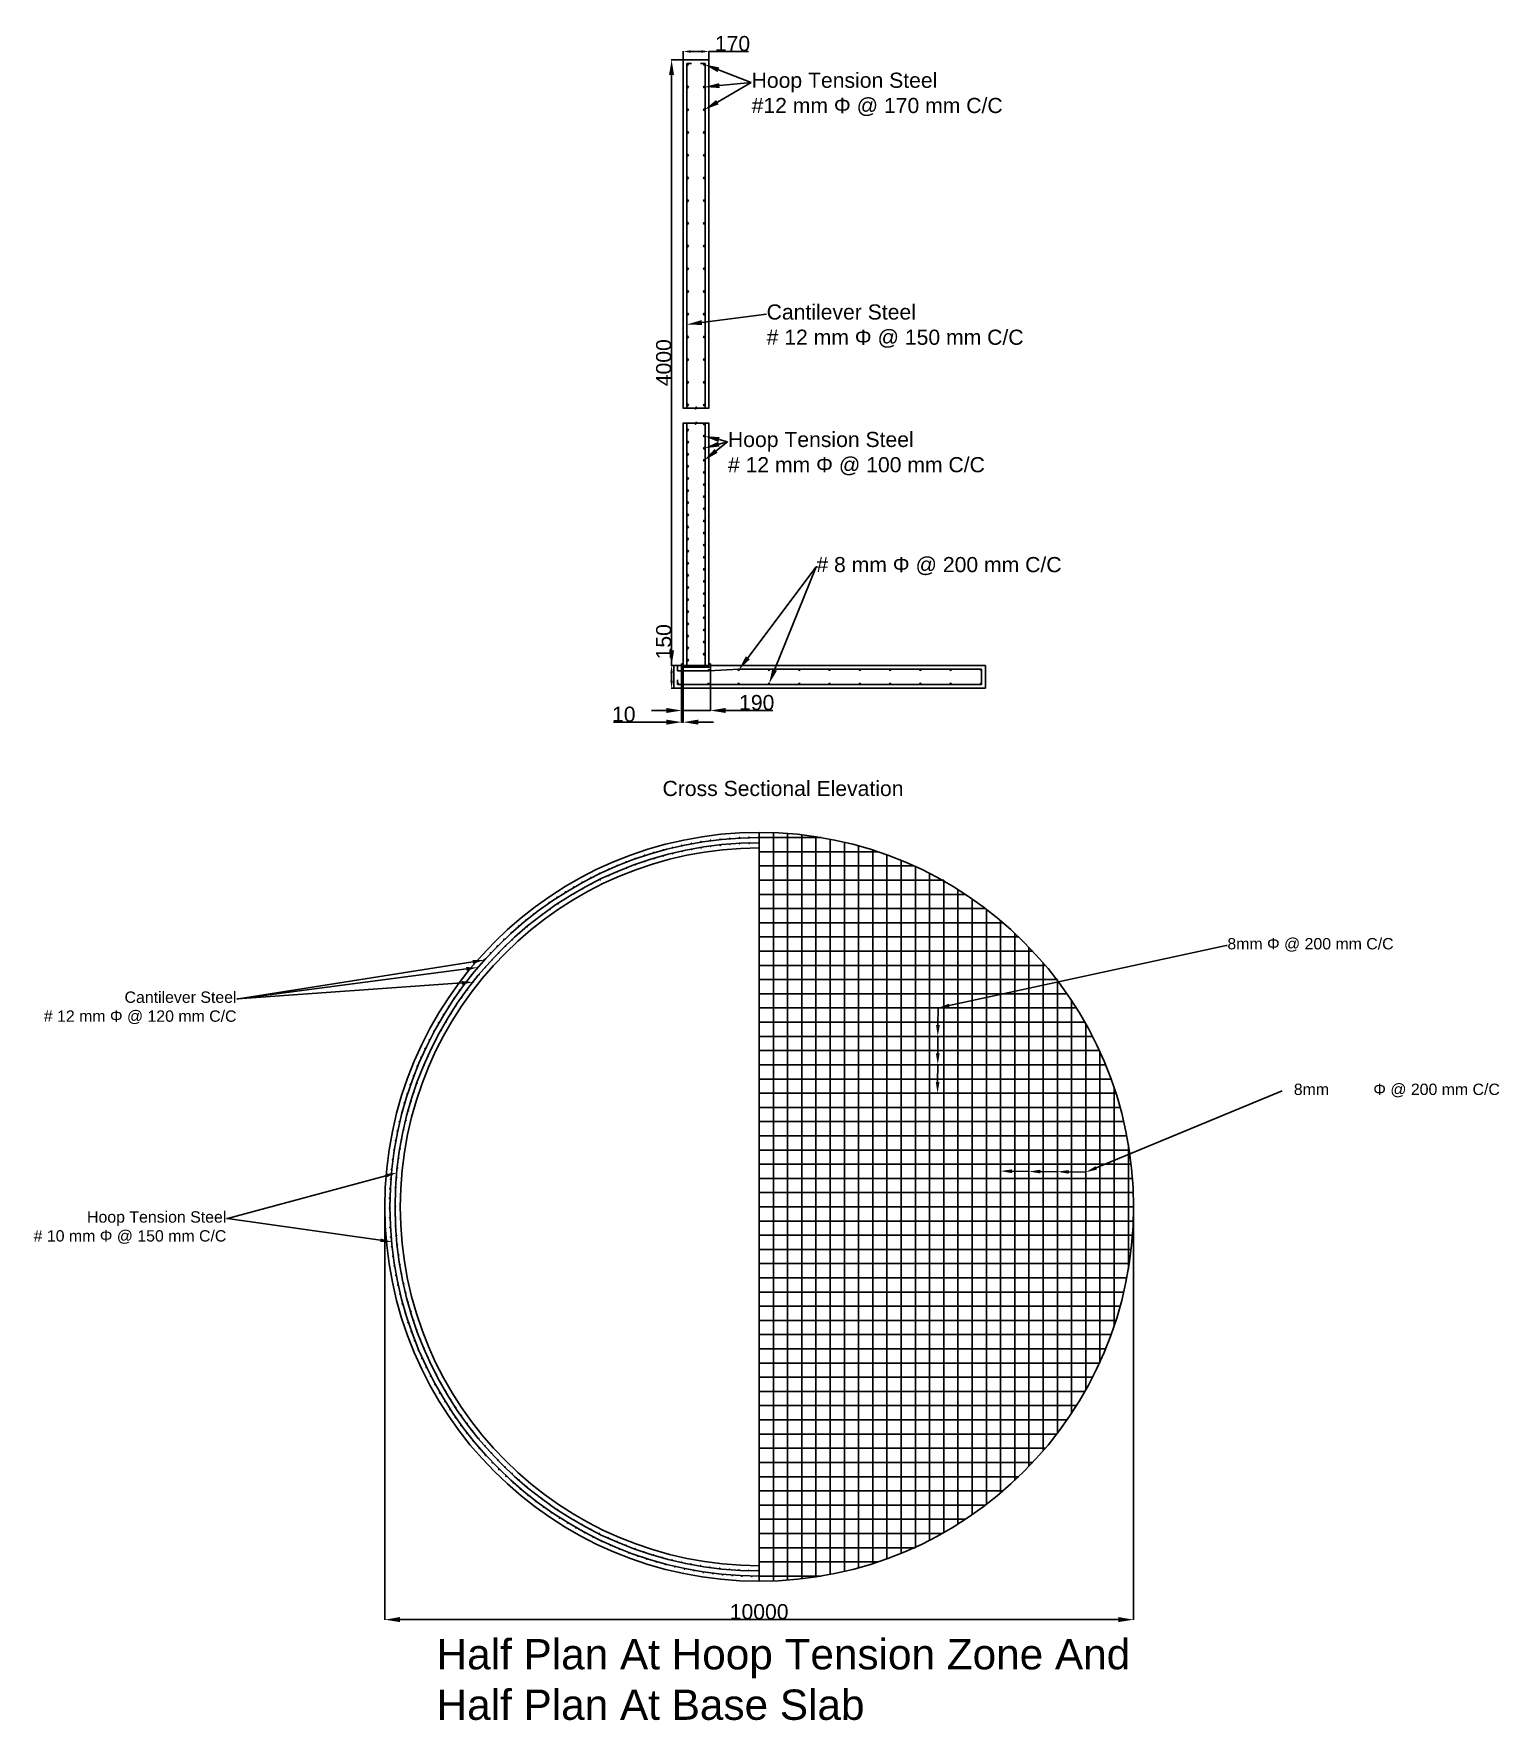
# Model space of a CAD drawing. Header units: millimetres. Extents: x 12722 to 22401, y 8925 to 20063.
import ezdxf
from ezdxf import colors
from ezdxf.entities.mleader import LeaderData, LeaderLine
from ezdxf.math import Vec2, Vec3

# ---------------------------------------------------------------- set-up
doc = ezdxf.new("R2010")
doc.units = ezdxf.units.MM
doc.styles.get("Standard").update_dxf_attribs({"font": 'arial.ttf'})
doc.dimstyles.new('ISO-25', dxfattribs={"dimtxt": 2.5, "dimasz": 2.5, "dimexe": 1.25, "dimexo": 0.625, "dimtad": 1, "dimtxsty": 'Standard', "dimcen": 2.5, "dimadec": 0, "dimazin": 0, "dimtfac": 1, "dimtmove": 0, "dimatfit": 3, "dimfxl": 1, "dimarcsym": 0})

# ---------------------------------------------------------------- blocks, each defined once
blk = doc.blocks.new('*D6')
at = {"color": 0, "lineweight": -2, "transparency": 16777216}
for p, q in [((17010, 19890), (16933, 19890)), ((16935, 15990), (16935, 19790)), ((16949, 15890), (16933, 15890))]:
    blk.add_line(p, q, dxfattribs=at)
at = {"color": 0, "transparency": 16777216}
for points in [[(16918, 19790), (16951, 19790), (16935, 19890)], [(16918, 15990), (16951, 15990), (16935, 15890)]]:
    blk.add_solid(points, dxfattribs=at)
at = {"layer": 'DEFPOINTS', "color": 0, "transparency": 16777216}
for p in [(16935, 19890), (17011, 19890), (16949, 15890)]:
    blk.add_point(p, dxfattribs=at)
at = {"color": 0, "transparency": 16777216, "insert": (16883, 17890), "char_height": 100, "attachment_point": 5, "rotation": 90}
blk.add_mtext('4000', dxfattribs=at)
blk = doc.blocks.new('*D4')
at = {"color": 0, "lineweight": -2, "transparency": 16777216}
for p, q in [((17011, 19891), (17011, 19947)), ((17061, 19945), (17131, 19945)), ((17181, 19891), (17181, 19947)), ((17181, 19945), (17443, 19945))]:
    blk.add_line(p, q, dxfattribs=at)
at = {"color": 0, "transparency": 16777216}
for points in [[(17061, 19954), (17061, 19937), (17011, 19945)], [(17131, 19954), (17131, 19937), (17181, 19945)]]:
    blk.add_solid(points, dxfattribs=at)
at = {"layer": 'DEFPOINTS', "color": 0, "transparency": 16777216}
for p in [(17181, 19945), (17011, 19890), (17181, 19890)]:
    blk.add_point(p, dxfattribs=at)
at = {"color": 0, "transparency": 16777216, "insert": (17337, 19997), "char_height": 100, "attachment_point": 5}
blk.add_mtext('170', dxfattribs=at)
blk = doc.blocks.new('*D5')
at = {"color": 0, "lineweight": -2, "transparency": 16777216}
for p, q in [((16935, 15890), (16935, 16153)), ((16949, 15890), (16933, 15890)), ((16935, 15790), (16935, 15840)), ((16949, 15740), (16933, 15740))]:
    blk.add_line(p, q, dxfattribs=at)
at = {"color": 0, "transparency": 16777216}
for points in [[(16926, 15840), (16943, 15840), (16935, 15890)], [(16926, 15790), (16943, 15790), (16935, 15740)]]:
    blk.add_solid(points, dxfattribs=at)
at = {"layer": 'DEFPOINTS', "color": 0, "transparency": 16777216}
for p in [(16935, 15890), (16949, 15890), (16949, 15740)]:
    blk.add_point(p, dxfattribs=at)
at = {"color": 0, "transparency": 16777216, "insert": (16883, 16047), "char_height": 100, "attachment_point": 5, "rotation": 90}
blk.add_mtext('150', dxfattribs=at)
blk = doc.blocks.new('*D7')
at = {"color": 0, "lineweight": -2, "transparency": 16777216}
for p, q in [((17001, 15890), (17001, 15592)), ((17191, 15890), (17191, 15592)), ((16901, 15593), (16801, 15593)), ((17001, 15593), (17191, 15593)), ((17291, 15593), (17603, 15593))]:
    blk.add_line(p, q, dxfattribs=at)
at = {"color": 0, "transparency": 16777216}
for points in [[(16901, 15610), (16901, 15577), (17001, 15593)], [(17291, 15610), (17291, 15577), (17191, 15593)]]:
    blk.add_solid(points, dxfattribs=at)
at = {"layer": 'DEFPOINTS', "color": 0, "transparency": 16777216}
for p in [(17001, 15890), (17191, 15890), (17191, 15593)]:
    blk.add_point(p, dxfattribs=at)
at = {"color": 0, "transparency": 16777216, "insert": (17497, 15645), "char_height": 100, "attachment_point": 5}
blk.add_mtext('190', dxfattribs=at)
blk = doc.blocks.new('*D8')
at = {"color": 0, "lineweight": -2, "transparency": 16777216}
for p, q in [((17001, 15890), (17001, 15515)), ((17011, 15890), (17011, 15515)), ((16901, 15516), (16552, 15516)), ((17011, 15516), (17001, 15516)), ((17111, 15516), (17211, 15516))]:
    blk.add_line(p, q, dxfattribs=at)
at = {"color": 0, "transparency": 16777216}
for points in [[(16901, 15533), (16901, 15500), (17001, 15516)], [(17111, 15533), (17111, 15500), (17011, 15516)]]:
    blk.add_solid(points, dxfattribs=at)
at = {"layer": 'DEFPOINTS', "color": 0, "transparency": 16777216}
for p in [(17001, 15890), (17011, 15890), (17011, 15516)]:
    blk.add_point(p, dxfattribs=at)
at = {"color": 0, "transparency": 16777216, "insert": (16619, 15568), "char_height": 100, "attachment_point": 5}
blk.add_mtext('10', dxfattribs=at)
blk = doc.blocks.new('*U14')
blk.add_circle((2, -2), 2.13)
blk = doc.blocks.new('*U15')
at = {"color": 0, "linetype": 'ByBlock', "lineweight": -2, "transparency": 16777216}
for p, rotation in [((16472, 5455), 183.0050234010351), ((16536, 5458), 181.5025117005178), ((16600, 5459), 180), ((15906, 5358), 196.5276287056948), ((15968, 5375), 195.0251170051773), ((16030, 5391), 193.5226053046597), ((16092, 5405), 192.0200936041417), ((16155, 5418), 190.5175819036236), ((16218, 5429), 189.0150702031061), ((16281, 5438), 187.5125585025886), ((16345, 5445), 186.0100468020708), ((16408, 5451), 184.5075351015527), ((15607, 5247), 204.0401872082827), ((15665, 5272), 202.5376755077646), ((15725, 5296), 201.0351638072469), ((15785, 5318), 199.5326521067296), ((15845, 5339), 198.0301404062123), ((15379, 5131), 210.0502340103528), ((15435, 5162), 208.5477223098353), ((15491, 5192), 207.0452106093177), ((15549, 5220), 205.5426989088002), ((15217, 5028), 214.5577691119063), ((15270, 5064), 213.0552574113883), ((15324, 5098), 211.5527457108703), ((15063, 4913), 219.0653042134589), ((15113, 4953), 217.5627925129411), ((15165, 4991), 216.0602808124239), ((14919, 4787), 223.572839315013), ((14966, 4830), 222.070327614495), ((15014, 4873), 220.567815913977), ((14829, 4696), 226.5778627160488), ((14873, 4742), 225.075351015531), ((14743, 4601), 229.5828861170846), ((14785, 4649), 228.0803744165668), ((14663, 4502), 232.5879095181199), ((14703, 4552), 231.0853978176024), ((14553, 4345), 237.0954446196729), ((14588, 4398), 235.5929329191554), ((14625, 4450), 234.0904212186374), ((14486, 4236), 240.1004680207076), ((14519, 4291), 238.59795632019), ((14425, 4123), 243.1054914217429), ((14455, 4180), 241.6029797212251), ((14397, 4066), 244.6080031222606), ((14345, 3949), 247.6130265232954), ((14370, 4008), 246.1105148227782), ((14300, 3829), 250.6180499243303), ((14322, 3889), 249.1155382238127), ((14260, 3708), 253.6230733253658), ((14279, 3769), 252.1205616248478), ((14227, 3584), 256.6280967264016), ((14243, 3646), 255.1255850258838), ((14201, 3459), 259.6331201274367), ((14213, 3522), 258.1306084269191), ((14190, 3396), 261.1356318279542), ((14174, 3269), 264.140655228989), ((14181, 3332), 262.6381435284715), ((14164, 3141), 267.1456786300241), ((14168, 3205), 265.6431669295065), ((14161, 3014), 270.1507020310592), ((14162, 3078), 268.6481903305416), ((14162, 2950), 271.6532137315767), ((14165, 2886), 273.1557254320946), ((14169, 2822), 274.6582371326122), ((14175, 2758), 276.16074883313), ((14183, 2695), 277.6632605336475), ((14192, 2632), 279.165772234165), ((14203, 2569), 280.6682839346828), ((14216, 2506), 282.1707956352006), ((14230, 2444), 283.6733073357184), ((14246, 2382), 285.1758190362364), ((14264, 2320), 286.6783307367539), ((14283, 2259), 288.1808424372717), ((14304, 2199), 289.6833541377898), ((14326, 2139), 291.1858658383073), ((14350, 2079), 292.6883775388248), ((14375, 2021), 294.1908892393425), ((14402, 1963), 295.6934009398601), ((14431, 1905), 297.1959126403776), ((14461, 1849), 298.6984243408951), ((14492, 1793), 300.2009360414127), ((14525, 1738), 301.7034477419302), ((14560, 1684), 303.205959442448), ((14595, 1631), 304.708471142966), ((14632, 1579), 306.210982843484), ((14671, 1528), 307.7134945440018), ((14711, 1478), 309.2160062445195), ((14752, 1429), 310.718517945037), ((14794, 1381), 312.2210296455549), ((14838, 1334), 313.7235413460729), ((14882, 1289), 315.2260530465909), ((14928, 1244), 316.7285647471084), ((14976, 1201), 318.2310764476264), ((15024, 1159), 319.7335881481442), ((15073, 1118), 321.2360998486623), ((15124, 1079), 322.73861154918), ((15175, 1041), 324.2411232496975), ((15227, 1004), 325.7436349502151), ((15281, 969), 327.2461466507329), ((15335, 935), 328.7486583512506), ((15390, 903), 330.2511700517684), ((15446, 872), 331.7536817522864), ((15503, 842), 333.2561934528044), ((15560, 814), 334.758705153322), ((15618, 788), 336.2612168538395), ((15677, 763), 337.7637285543571), ((15737, 739), 339.2662402548743), ((15797, 717), 340.7687519553918), ((15857, 697), 342.2712636559096), ((15919, 678), 343.7737753564272), ((15980, 661), 345.2762870569447), ((16042, 646), 346.7787987574625), ((16105, 632), 348.2813104579802), ((16168, 620), 349.7838221584979), ((16231, 609), 351.2863338590155), ((16294, 601), 352.7888455595332), ((16357, 593), 354.2913572600507), ((16421, 588), 355.7938689605676), ((16485, 584), 357.2963806610849), ((16549, 582), 358.7988923616022)]:
    blk.add_blockref('*U14', p, dxfattribs=dict(at, rotation=rotation))
blk = doc.blocks.new('*U16')
blk.add_circle((2, 2), 1.71)
blk = doc.blocks.new('*U17')
at = {"color": 0, "linetype": 'ByBlock', "lineweight": -2, "transparency": 16777216}
for p, rotation in [((17258, 14706), 186.0952956928801), ((17321, 14712), 184.57147176966), ((17385, 14717), 183.0476478464401), ((17449, 14719), 181.5238239232202), ((17513, 14720), 180), ((16759, 14599), 198.2858870786394), ((16820, 14618), 196.7620631554195), ((16881, 14635), 195.2382392321995), ((16943, 14651), 193.7144153089796), ((17005, 14666), 192.1905913857601), ((17068, 14678), 190.6667674625404), ((17131, 14689), 189.1429435393204), ((17194, 14699), 187.6191196161002), ((16521, 14506), 204.3811827715196), ((16579, 14531), 202.8573588482994), ((16638, 14555), 201.3335349250794), ((16698, 14578), 199.8097110018594), ((16294, 14388), 210.4764784643999), ((16349, 14419), 208.9526545411799), ((16405, 14450), 207.42883061796), ((16463, 14478), 205.9050066947397), ((16132, 14284), 215.0479502340598), ((16185, 14320), 213.5241263108398), ((16239, 14355), 212.0003023876198), ((15980, 14168), 219.6194220037196), ((16030, 14208), 218.0955980804997), ((16080, 14247), 216.5717741572797), ((15837, 14040), 224.1908937733795), ((15883, 14083), 222.6670698501595), ((15931, 14126), 221.1432459269396), ((15748, 13948), 227.2385416198191), ((15792, 13994), 225.7147176965993), ((15663, 13852), 230.2861894662588), ((15705, 13900), 228.7623655430391), ((15584, 13751), 233.3338373126981), ((15623, 13802), 231.8100133894786), ((15476, 13593), 237.9053090823577), ((15511, 13647), 236.381485159138), ((15547, 13699), 234.857661235918), ((15411, 13483), 240.9529569287973), ((15443, 13538), 239.4291330055774), ((15352, 13369), 244.0006047752368), ((15381, 13427), 242.4767808520168), ((15325, 13312), 245.524428698457), ((15275, 13194), 248.5720765448971), ((15299, 13253), 247.0482526216769), ((15231, 13074), 251.6197243913368), ((15252, 13134), 250.0959004681171), ((15194, 12951), 254.6673722377762), ((15212, 13013), 253.1435483145566), ((15164, 12827), 257.7150200842164), ((15178, 12889), 256.1911961609962), ((15140, 12701), 260.7626679306568), ((15151, 12764), 259.2388440074369), ((15130, 12638), 262.286491853877), ((15117, 12511), 265.3341397003169), ((15123, 12575), 263.8103157770969), ((15110, 12383), 268.3817875467571), ((15112, 12447), 266.8579636235371), ((15109, 12319), 269.9056114699768), ((15109, 12255), 271.4294353931967), ((15112, 12191), 272.9532593164172), ((15116, 12128), 274.4770832396374), ((15122, 12064), 276.0009071628576), ((15129, 12000), 277.5247310860778), ((15138, 11937), 279.0485550092978), ((15149, 11874), 280.5723789325179), ((15162, 11811), 282.0962028557379), ((15176, 11749), 283.6200267789581), ((15192, 11687), 285.1438507021781), ((15210, 11626), 286.667674625398), ((15229, 11565), 288.191498548618), ((15249, 11504), 289.715322471838), ((15272, 11444), 291.2391463950577), ((15296, 11385), 292.7629703182772), ((15321, 11326), 294.2867942414971), ((15348, 11268), 295.810618164717), ((15377, 11211), 297.334442087937), ((15407, 11155), 298.8582660111575), ((15439, 11099), 300.3820899343779), ((15472, 11044), 301.9059138575979), ((15506, 10991), 303.4297377808178), ((15542, 10938), 304.9535617040378), ((15580, 10886), 306.4773856272578), ((15618, 10835), 308.0012095504777), ((15658, 10785), 309.5250334736976), ((15700, 10736), 311.0488573969176), ((15742, 10689), 312.5726813201376), ((15786, 10642), 314.0965052433572), ((15831, 10597), 315.6203291665772), ((15878, 10553), 317.1441530897972), ((15925, 10510), 318.6679770130172), ((15974, 10468), 320.1918009362371), ((16023, 10428), 321.7156248594575), ((16074, 10389), 323.2394487826775), ((16126, 10351), 324.7632727058975), ((16179, 10315), 326.2870966291174), ((16232, 10280), 327.8109205523373), ((16287, 10247), 329.3347444755573), ((16342, 10215), 330.8585683987773), ((16398, 10185), 332.3823923219973), ((16455, 10156), 333.9062162452172), ((16513, 10129), 335.4300401684372), ((16572, 10103), 336.9538640916574), ((16631, 10078), 338.4776880148776), ((16691, 10056), 340.0015119380975), ((16751, 10035), 341.5253358613173), ((16812, 10015), 343.0491597845372), ((16873, 9997), 344.5729837077572), ((16935, 9981), 346.0968076309771), ((16998, 9967), 347.6206315541971), ((17060, 9954), 349.1444554774173), ((17123, 9943), 350.6682794006375), ((17186, 9933), 352.1921033238575), ((17250, 9925), 353.7159272470772), ((17314, 9919), 355.2397511702969), ((17377, 9915), 356.7635750935169), ((17441, 9912), 358.2873990167373), ((17505, 9911), 359.8112229399596)]:
    blk.add_blockref('*U16', p, dxfattribs=dict(at, rotation=rotation))
blk = doc.blocks.new('*D18')
at = {"color": 0, "lineweight": -2, "transparency": 16777216}
for p, q in [((15040, 12315), (15040, 9588)), ((19986, 12315), (19986, 9588)), ((15140, 9589), (19886, 9589))]:
    blk.add_line(p, q, dxfattribs=at)
at = {"color": 0, "transparency": 16777216}
for points in [[(15140, 9606), (15140, 9573), (15040, 9589)], [(19886, 9606), (19886, 9573), (19986, 9589)]]:
    blk.add_solid(points, dxfattribs=at)
at = {"layer": 'DEFPOINTS', "color": 0, "transparency": 16777216}
for p in [(15040, 12315), (19986, 12315), (19986, 9589)]:
    blk.add_point(p, dxfattribs=at)
at = {"color": 0, "transparency": 16777216, "insert": (17513, 9641), "char_height": 100, "attachment_point": 5}
blk.add_mtext('10000', dxfattribs=at)

msp = doc.modelspace()

# ---------------------------------------------------------------- hatches: boundary and pattern name
h = msp.add_hatch(color=256)
h.dxf.hatch_style = 1
h.paths.add_polyline_path([(17190.621, 15890.402), (17190.621, 15900.402), (17180.621, 15900.402), (17180.621, 15890.402), (17010.621, 15890.402), (17010.621, 15900.402), (17000.621, 15900.402), (17000.621, 15880.402), (17010.621, 15880.402), (17180.621, 15880.402), (17190.621, 15880.402)])

# ---------------------------------------------------------------- linework, layer by layer
for p, q in [((17010.621, 17590.402), (17010.621, 19890.402)), ((17010.621, 19890.402), (17180.621, 19890.402)), ((17035.621, 17590.402), (17035.621, 19865.402)), ((17035.621, 19865.402), (17065.621, 19865.402)), ((17155.621, 19865.402), (17125.621, 19865.402)), ((17155.621, 19865.402), (17155.621, 17590.402)), ((17180.621, 19890.402), (17180.621, 17590.402)), ((17010.621, 15890.402), (17010.621, 17490.402)), ((17035.621, 15890.402), (17035.621, 17490.402)), ((17155.621, 15890.402), (17155.621, 17490.402)), ((17180.621, 16335.402), (17180.621, 17490.402)), ((17155.621, 17485.402), (17155.621, 17405.402)), ((17155.621, 15890.402), (17155.621, 16365.402)), ((17180.621, 16335.402), (17180.621, 16296.351)), ((17180.621, 15890.402), (17180.621, 16296.351)), ((16949.127, 15890.402), (17000.621, 15890.402)), ((16949.127, 15890.402), (16949.127, 15740.402)), ((16974.127, 15855.402), (16974.127, 15885.402)), ((17180.621, 15855.402), (16974.127, 15855.402)), ((17000.621, 15880.402), (17000.621, 15900.402)), ((17000.621, 15900.402), (17010.621, 15900.402)), ((17000.621, 15880.402), (17010.621, 15880.402)), ((17010.621, 15890.402), (17010.621, 15900.402)), ((17010.621, 15890.402), (17180.621, 15890.402)), ((17010.621, 15880.402), (17180.621, 15880.402)), ((17155.621, 15890.402), (17180.621, 15890.402)), ((17190.621, 15900.402), (17180.621, 15900.402)), ((17190.621, 15880.402), (17180.621, 15880.402)), ((17378.121, 15865.402), (17180.621, 15855.402)), ((17190.621, 15890.402), (17190.621, 15900.402)), ((17190.621, 15890.402), (17518.912, 15890.402)), ((17190.621, 15890.402), (17190.621, 15880.402)), ((17378.121, 15865.402), (18982.121, 15865.402)), ((17518.912, 15890.402), (17551.455, 15890.402)), ((17551.455, 15890.402), (18990.621, 15890.402)), ((18982.121, 15865.402), (18982.121, 15765.402)), ((18990.621, 15890.402), (19007.121, 15890.402)), ((19007.121, 15890.402), (19007.121, 15740.402)), ((16949.127, 15740.402), (18990.621, 15740.402)), ((16974.127, 15765.402), (16974.127, 15795.402)), ((16974.127, 15765.402), (18982.121, 15765.402)), ((17155.621, 15765.402), (17378.121, 15765.402)), ((18990.621, 15740.402), (19007.121, 15740.402)), ((17513.128, 14788.185), (17513.128, 9842.582)), ((17513.128, 14754.077), (17922.419, 14754.077)), ((17606.924, 14786.406), (17606.924, 9844.361)), ((17700.72, 14781.059), (17700.72, 9849.707)), ((17794.515, 14772.123), (17794.515, 9858.644)), ((17888.311, 14759.557), (17888.311, 9871.21)), ((17982.107, 14743.306), (17982.107, 9887.461)), ((18075.903, 14723.294), (18075.903, 9907.473)), ((17513.128, 14660.282), (18298.112, 14660.282)), ((18169.699, 14699.427), (18169.699, 9931.34)), ((18263.495, 14671.587), (18263.495, 9959.179)), ((18357.291, 14639.633), (18357.291, 9991.134)), ((18451.087, 14603.391), (18451.087, 10027.375)), ((17513.128, 14566.486), (18536.498, 14566.486)), ((17513.128, 14566.486), (18536.498, 14566.486)), ((18544.883, 14562.655), (18544.883, 10064.281)), ((18638.679, 14517.174), (18638.679, 10113.592)), ((17513.128, 14472.69), (18732.475, 14472.69)), ((17513.128, 14378.894), (18875.726, 14378.894)), ((18732.475, 14472.69), (18732.475, 10164.118)), ((18826.271, 14410.712), (18826.271, 10220.054)), ((17513.128, 14285.098), (19008.11, 14285.098)), ((18920.067, 14348.92), (18920.067, 10281.847)), ((19013.863, 14280.719), (19013.863, 10350.048)), ((17513.128, 14191.302), (19124.238, 14191.302)), ((19107.658, 14205.415), (19107.658, 10425.352)), ((17513.128, 14097.506), (19227.417, 14097.506)), ((19201.454, 14122.121), (19201.454, 10508.646)), ((17513.128, 14003.71), (19319.865, 14003.71)), ((19295.25, 14029.673), (19295.25, 10601.094)), ((19389.046, 13926.494), (19389.046, 10704.273)), ((17513.128, 13909.914), (19403.159, 13909.914)), ((17513.128, 13816.118), (19482.842, 13816.118)), ((19482.842, 13816.118), (19482.842, 10820.401)), ((17513.128, 13722.322), (19546.664, 13722.322)), ((17513.128, 13628.526), (19608.457, 13628.526)), ((19576.638, 13677.981), (19576.638, 10952.785)), ((17513.128, 13534.73), (19664.393, 13534.73)), ((19670.434, 13524.01), (19670.434, 11106.757)), ((17513.128, 13440.935), (19714.919, 13440.935)), ((17513.128, 13347.139), (19760.399, 13347.139)), ((19764.23, 13338.754), (19764.23, 11283.628)), ((17513.128, 13253.343), (19801.136, 13253.343)), ((17513.128, 13159.547), (19837.377, 13159.547)), ((17513.128, 13065.751), (19869.332, 13065.751)), ((19858.026, 13100.368), (19858.026, 11530.399)), ((17513.128, 12971.955), (19897.171, 12971.955)), ((17513.128, 12878.159), (19921.038, 12878.159)), ((17513.128, 12784.363), (19941.05, 12784.363)), ((19951.822, 12724.675), (19951.822, 11906.092)), ((17513.128, 12690.567), (19957.301, 12690.567)), ((17513.128, 12596.771), (19969.867, 12596.771)), ((17513.128, 12502.975), (19978.804, 12502.975)), ((17513.128, 12409.179), (19984.15, 12409.179)), ((17513.128, 12315.383), (19985.929, 12315.383)), ((17513.128, 12315.383), (19985.929, 12315.383)), ((17513.128, 12221.587), (19984.15, 12221.587)), ((17513.128, 12127.792), (19978.804, 12127.792)), ((17513.128, 12127.792), (19978.804, 12127.792)), ((17513.128, 12033.996), (19969.867, 12033.996)), ((17513.128, 11940.2), (19957.301, 11940.2)), ((17513.128, 11846.404), (19941.05, 11846.404)), ((17513.128, 11752.608), (19921.038, 11752.608)), ((17513.128, 11658.812), (19897.171, 11658.812)), ((17513.128, 11565.016), (19869.332, 11565.016)), ((17513.128, 11471.22), (19837.377, 11471.22)), ((17513.128, 11377.424), (19801.136, 11377.424)), ((17513.128, 11283.628), (19764.23, 11283.628)), ((17513.128, 11189.832), (19714.919, 11189.832)), ((17513.128, 11096.036), (19664.393, 11096.036)), ((17513.128, 11002.24), (19608.457, 11002.24)), ((17513.128, 10908.444), (19546.664, 10908.444)), ((17513.128, 10814.649), (19478.463, 10814.649)), ((17513.128, 10720.853), (19403.159, 10720.853)), ((17513.128, 10627.057), (19319.865, 10627.057)), ((17513.128, 10533.261), (19227.417, 10533.261)), ((17513.128, 10439.465), (19124.238, 10439.465)), ((17513.128, 10345.669), (19008.11, 10345.669)), ((17513.128, 10251.873), (18875.726, 10251.873)), ((17513.128, 10158.077), (18721.754, 10158.077)), ((17513.128, 10064.281), (18544.883, 10064.281)), ((17513.128, 9970.485), (18298.112, 9970.485)), ((17513.128, 9876.689), (17922.419, 9876.689))]:
    msp.add_line(p, q)
at = {"linetype": 'Continuous'}
for points in [[(17009.371, 17590.402), (17090.621, 17590.402), (17093.121, 17583.533), (17098.121, 17597.27), (17100.621, 17590.402), (17181.871, 17590.402)], [(17009.371, 17490.402), (17090.621, 17490.402), (17093.121, 17483.533), (17098.121, 17497.27), (17100.621, 17490.402), (17181.871, 17490.402)]]:
    msp.add_lwpolyline(points, dxfattribs=at)
for centre, radius in [((17040.621, 19860.402), 5), ((17150.621, 19860.402), 5), ((17040.621, 19710.402), 5), ((17150.621, 19710.402), 5), ((17040.621, 19560.402), 5), ((17150.621, 19560.402), 5), ((17040.621, 19410.402), 5), ((17150.621, 19410.402), 5), ((17040.621, 19260.402), 5), ((17150.621, 19260.402), 5), ((17040.621, 19110.402), 5), ((17150.621, 19110.402), 5), ((17040.621, 18960.402), 5), ((17150.621, 18960.402), 5), ((17040.621, 18810.402), 5), ((17150.621, 18810.402), 5), ((17040.621, 18660.402), 5), ((17150.621, 18660.402), 5), ((17040.621, 18510.402), 5), ((17150.621, 18510.402), 5), ((17040.621, 18360.402), 5), ((17150.621, 18360.402), 5), ((17040.621, 18210.402), 5), ((17150.621, 18210.402), 5), ((17040.621, 18060.402), 5), ((17040.621, 18060.402), 5), ((17150.621, 18060.402), 5), ((17150.621, 18060.402), 5), ((17040.621, 17910.402), 5), ((17150.621, 17910.402), 5), ((17040.621, 17760.402), 5), ((17040.621, 17760.402), 5), ((17150.621, 17760.402), 5), ((17150.621, 17760.402), 5), ((17040.621, 17610.402), 5), ((17150.621, 17610.402), 5), ((17150.621, 17485.402), 5), ((17040.621, 17445.402), 5), ((17150.621, 17405.402), 5), ((17040.621, 17365.402), 5), ((17040.621, 17285.402), 5), ((17150.621, 17325.402), 5), ((17040.621, 17205.402), 5), ((17150.621, 17245.402), 5), ((17150.621, 17165.402), 5), ((17040.621, 17125.402), 5), ((17040.621, 17045.402), 5), ((17150.621, 17085.402), 5), ((17040.621, 16965.402), 5), ((17150.621, 17005.402), 5), ((17150.621, 16925.402), 5), ((17040.621, 16885.402), 5), ((17150.621, 16845.402), 5), ((17040.621, 16805.402), 5), ((17040.621, 16725.402), 5), ((17150.621, 16765.402), 5), ((17040.621, 16645.402), 5), ((17150.621, 16685.402), 5), ((17150.621, 16605.402), 5), ((17040.621, 16565.402), 5), ((17040.621, 16485.402), 5), ((17150.621, 16525.402), 5), ((17040.621, 16405.402), 5), ((17150.621, 16445.402), 5), ((17040.621, 16325.402), 5), ((17150.621, 16365.402), 5), ((17150.621, 16285.402), 5), ((17040.621, 16245.402), 5), ((17040.621, 16165.402), 5), ((17150.621, 16205.402), 5), ((17040.621, 16085.402), 5), ((17150.621, 16125.402), 5), ((17150.621, 16045.402), 5), ((17040.621, 16005.402), 5), ((17040.621, 15925.402), 5), ((17150.621, 15965.402), 5), ((17180.621, 15859.402), 4), ((17378.121, 15861.402), 4), ((17578.121, 15861.402), 4), ((17778.121, 15861.402), 4), ((17978.121, 15861.402), 4), ((17978.121, 15861.402), 4), ((18178.121, 15861.402), 4), ((18378.121, 15861.402), 4), ((18578.121, 15861.402), 4), ((18778.121, 15861.402), 4), ((18778.121, 15861.402), 4), ((18978.121, 15861.402), 4), ((16978.121, 15769.402), 4), ((17178.121, 15769.402), 4), ((17378.121, 15769.402), 4), ((17578.121, 15769.402), 4), ((17778.121, 15769.402), 4), ((17978.121, 15769.402), 4), ((17978.121, 15769.402), 4), ((18178.121, 15769.402), 4), ((18378.121, 15769.402), 4), ((18578.121, 15769.402), 4), ((18778.121, 15769.402), 4), ((18778.121, 15769.402), 4), ((18978.121, 15769.402), 4), ((17513.128, 12315.383), 2472.802)]:
    msp.add_circle(centre, radius)
for radius in [2438.694, 2404.587, 2370.479]:
    msp.add_arc((17513.128, 12315.383), radius, 90, 270)

# ---------------------------------------------------------------- block references
for name, p in [('*U15', (913.091, 9295.367)), ('*U17', (0, 0))]:
    msp.add_blockref(name, p)

# ---------------------------------------------------------------- texts
at = {"attachment_point": 1}
for s, width, insert, char_height in [('Cross Sectional Elevation ', 1634.55387, (16874.709, 15128.456), 100), ('Half Plan At Hoop Tension Zone And \\PHalf Plan At Base Slab  ', 6260.5193, (15382.643, 9460.811), 200)]:
    msp.add_mtext_dynamic_manual_height_columns(s, width=width, gutter_width=12.5, heights=[0], dxfattribs=dict(at, insert=insert, char_height=char_height))

# ---------------------------------------------------------------- dimensions: what is measured, and where the dimension line sits
dim = msp.add_linear_dim(base=(17180.621, 19945.325), p1=(17010.621, 19890.402), p2=(17180.621, 19890.402), dimstyle='ISO-25', override={"dimtxt": 100, "dimasz": 50})
dim.commit()
dim.dimension.update_dxf_attribs({"geometry": '*D4', "text_midpoint": (17336.84, 19997.007)})
for base, p1, p2, override, picture, middle in [((16934.669, 19890.402), (16949.127, 15890.402), (17010.621, 19890.402), {"dimtxt": 100, "dimasz": 100}, '*D6', (16882.986, 17890.402)), ((16934.669, 15890.402), (16949.127, 15740.402), (16949.127, 15890.402), {"dimtxt": 100, "dimasz": 50}, '*D5', (16882.986, 16046.62))]:
    dim = msp.add_linear_dim(base=base, p1=p1, p2=p2, angle=90, dimstyle='ISO-25', override=override)
    dim.commit()
    dim.dimension.update_dxf_attribs({"geometry": picture, "text_midpoint": middle})
for base, p2, picture, middle in [((17010.621, 15516.412), (17010.621, 15890.402), '*D8', (16619.169, 15516.412)), ((17190.621, 15593.494), (17190.621, 15890.402), '*D7', (17496.84, 15593.494))]:
    dim = msp.add_linear_dim(base=base, p1=(17000.621, 15890.402), p2=p2, dimstyle='ISO-25', override={"dimtxt": 100, "dimasz": 100})
    dim.commit()
    dim.dimension.update_dxf_attribs({"geometry": picture, "text_midpoint": middle, "dimtype": 160})
dim = msp.add_linear_dim(base=(19985.929, 9589.316), p1=(15040.326, 12315.383), p2=(19985.929, 12315.383), text='10000', dimstyle='ISO-25', override={"dimtxt": 100, "dimasz": 100})
dim.commit()
dim.dimension.update_dxf_attribs({"geometry": '*D18', "text_midpoint": (17513.128, 9640.998)})

# ---------------------------------------------------------------- leaders
ml = msp.add_multileader_mtext('Standard')
ml.set_content('', color=256)
ml.set_leader_properties()
ml.build(insert=Vec2(0, 0))
ml.multileader.update_dxf_attribs({"has_dogleg": 0, "arrow_head_size": 100})
ctx = ml.context
ctx.base_point, ctx.char_height, ctx.arrow_head_size, ctx.plane_origin = Vec3(17461.216, 19740.745), 100, 100, Vec3(17150.621, 19860.402)
notes = []
notes.append((ctx, [(0, (1, 1, 0), (17453.216, 19740.745), (1, 0), 8, [(0, [(17150.621, 19860.402)], 0, [])])]))
ctx.mtext.insert, ctx.mtext.flow_direction = Vec3(17463.216, 19790.745), 5
ml = msp.add_multileader_mtext('Standard')
ml.set_content('Hoop Tension Steel \\P#12 mm Φ @ 170 mm C/C', color=256)
ml.set_leader_properties()
ml.build(insert=Vec2(0, 0))
ml.multileader.update_dxf_attribs({"has_dogleg": 0, "arrow_head_size": 100})
ctx = ml.context
ctx.base_point, ctx.char_height, ctx.arrow_head_size, ctx.plane_origin = Vec3(17461.216, 19740.745), 100, 100, Vec3(17150.621, 19560.402)
notes.append((ctx, [(0, (1, 1, 0), (17453.216, 19740.745), (1, 0), 8, [(0, [(17150.621, 19560.402)], 0, [])])]))
ctx.mtext.insert, ctx.mtext.flow_direction = Vec3(17463.216, 19805.444), 5
ml = msp.add_multileader_mtext('Standard')
ml.set_content('', color=256)
ml.set_leader_properties()
ml.build(insert=Vec2(0, 0))
ml.multileader.update_dxf_attribs({"has_dogleg": 0, "arrow_head_size": 100})
ctx = ml.context
ctx.base_point, ctx.char_height, ctx.arrow_head_size, ctx.plane_origin = Vec3(17461.216, 19740.745), 100, 100, Vec3(17150.621, 19710.402)
notes.append((ctx, [(0, (1, 1, 0), (17453.216, 19740.745), (1, 0), 8, [(0, [(17150.621, 19710.402)], 0, [])])]))
ctx.mtext.insert, ctx.mtext.flow_direction = Vec3(17463.216, 19790.745), 5
ml = msp.add_multileader_mtext('Standard')
ml.set_content('Cantilever Steel \\P# 12 mm Φ @ 150 mm C/C', color=256)
ml.set_leader_properties()
ml.build(insert=Vec2(0, 0))
ml.multileader.update_dxf_attribs({"has_dogleg": 0, "arrow_head_size": 100})
ctx = ml.context
ctx.base_point, ctx.char_height, ctx.arrow_head_size, ctx.plane_origin = Vec3(17560.501, 18210.354), 100, 100, Vec3(17035.621, 18142.352)
notes.append((ctx, [(0, (1, 1, 0), (17552.501, 18210.354), (1, 0), 8, [(0, [(17035.621, 18142.352)], 0, [])])]))
ctx.mtext.insert, ctx.mtext.flow_direction = Vec3(17562.501, 18275.054), 5
ml = msp.add_multileader_mtext('Standard')
ml.set_content('Hoop Tension Steel \\P# 12 mm Φ @ 100 mm C/C', color=256)
ml.set_leader_properties()
ml.build(insert=Vec2(0, 0))
ml.multileader.update_dxf_attribs({"has_dogleg": 0, "arrow_head_size": 100})
ctx = ml.context
ctx.base_point, ctx.char_height, ctx.arrow_head_size, ctx.plane_origin = Vec3(17304.931, 17368.509), 100, 100, Vec3(17150.621, 17245.402)
notes.append((ctx, [(0, (1, 1, 0), (17296.931, 17368.509), (1, 0), 8, [(0, [(17150.621, 17245.402)], 0, [])])]))
ctx.mtext.insert, ctx.mtext.flow_direction = Vec3(17306.931, 17433.208), 5
ml = msp.add_multileader_mtext('Standard')
ml.set_content('', color=256)
ml.set_leader_properties()
ml.build(insert=Vec2(0, 0))
ml.multileader.update_dxf_attribs({"has_dogleg": 0, "arrow_head_size": 100})
ctx = ml.context
ctx.base_point, ctx.char_height, ctx.arrow_head_size, ctx.plane_origin = Vec3(17304.931, 17368.509), 100, 100, Vec3(17150.621, 17405.402)
notes.append((ctx, [(0, (1, 1, 0), (17296.931, 17368.509), (1, 0), 8, [(0, [(17150.621, 17405.402)], 0, [])])]))
ctx.mtext.insert, ctx.mtext.flow_direction = Vec3(17306.931, 17418.509), 5
ml = msp.add_multileader_mtext('Standard')
ml.set_content('', color=256)
ml.set_leader_properties()
ml.build(insert=Vec2(0, 0))
ml.multileader.update_dxf_attribs({"has_dogleg": 0, "arrow_head_size": 100})
ctx = ml.context
ctx.base_point, ctx.char_height, ctx.arrow_head_size, ctx.plane_origin = Vec3(17304.931, 17368.509), 100, 100, Vec3(17150.621, 17325.402)
notes.append((ctx, [(0, (1, 1, 0), (17296.931, 17368.509), (1, 0), 8, [(0, [(17150.621, 17325.402)], 0, [])])]))
ctx.mtext.insert, ctx.mtext.flow_direction = Vec3(17306.931, 17418.509), 5
ml = msp.add_multileader_mtext('Standard')
ml.set_content('# 8 mm Φ @ 200 mm C/C', color=256)
ml.set_leader_properties()
ml.build(insert=Vec2(0, 0))
ml.multileader.update_dxf_attribs({"has_dogleg": 0, "arrow_head_size": 100})
ctx = ml.context
ctx.base_point, ctx.char_height, ctx.arrow_head_size, ctx.plane_origin = Vec3(17889.084, 16542.107), 100, 100, Vec3(17360.752, 16119.245)
notes.append((ctx, [(0, (1, 1, 0), (17881.084, 16542.107), (1, 0), 8, [(0, [(17378.121, 15861.402)], 0, [])])]))
ctx.mtext.insert, ctx.mtext.flow_direction = Vec3(17891.084, 16606.807), 5
ml = msp.add_multileader_mtext('Standard')
ml.set_content('', color=256)
ml.set_leader_properties()
ml.build(insert=Vec2(0, 0))
ml.multileader.update_dxf_attribs({"arrow_head_size": 100})
ctx = ml.context
ctx.base_point, ctx.char_height, ctx.arrow_head_size, ctx.plane_origin = Vec3(17897.084, 16542.107), 100, 100, Vec3(17578.121, 15769.402)
notes.append((ctx, [(0, (1, 1, 0), (17889.084, 16542.107), (1, 0), 8, [(0, [(17578.121, 15769.402)], 0, [])])]))
ctx.mtext.insert, ctx.mtext.flow_direction = Vec3(17899.084, 16592.107), 5
ml = msp.add_multileader_mtext('Standard')
ml.set_content('8mm Φ @ 200 mm C/C', color=256)
ml.set_leader_properties()
ml.build(insert=Vec2(0, 0))
ml.multileader.update_dxf_attribs({"arrow_head_size": 74.998})
ctx = ml.context
ctx.base_point, ctx.char_height, ctx.arrow_head_size, ctx.landing_gap_size, ctx.plane_origin = Vec3(20604.065, 14042.006), 74.99787, 74.998, 1.5, Vec3(18695.132, 13628.526)
notes.append((ctx, [(0, (1, 1, 0), (20598.066, 14042.006), (1, 0), 6, [(0, [(18695.132, 13628.526)], 0, [])])]))
ctx.mtext.insert, ctx.mtext.flow_direction = Vec3(20605.565, 14090.53), 5
ml = msp.add_multileader_mtext('Standard')
ml.set_content('', color=256)
ml.set_leader_properties()
ml.build(insert=Vec2(0, 0))
ml.multileader.update_dxf_attribs({"arrow_head_size": 74.998})
ctx = ml.context
ctx.base_point, ctx.char_height, ctx.arrow_head_size, ctx.landing_gap_size, ctx.plane_origin = Vec3(14065.665, 13689.025), 74.998, 74.998, 1.5, Vec3(15695.531, 13944.479)
ctx.text_align_type = 2
notes.append((ctx, [(0, (1, 1, 0), (14074.664, 13689.025), (-1, 0), 6, [(0, [(15695.531, 13944.479)], 0, [])])]))
ctx.mtext.insert, ctx.mtext.alignment, ctx.mtext.flow_direction = Vec3(14067.165, 13726.524), 3, 5
ml = msp.add_multileader_mtext('Standard')
ml.set_content('', color=256)
ml.set_leader_properties()
ml.build(insert=Vec2(0, 0))
ml.multileader.update_dxf_attribs({"arrow_head_size": 74.998})
ctx = ml.context
ctx.base_point, ctx.char_height, ctx.arrow_head_size, ctx.landing_gap_size, ctx.plane_origin = Vec3(14065.665, 13689.025), 74.998, 74.998, 1.5, Vec3(15653.439, 13896.26)
ctx.text_align_type = 2
notes.append((ctx, [(0, (1, 1, 0), (14074.664, 13689.025), (-1, 0), 6, [(0, [(15653.439, 13896.26)], 0, [])])]))
ctx.mtext.insert, ctx.mtext.alignment, ctx.mtext.flow_direction = Vec3(14067.165, 13726.524), 3, 5
ml = msp.add_multileader_mtext('Standard')
ml.set_content('Cantilever Steel ^J# 12 mm Φ @ 120 mm C/C', color=256)
ml.set_leader_properties()
ml.build(insert=Vec2(0, 0))
ml.multileader.update_dxf_attribs({"arrow_head_size": 74.998})
ctx = ml.context
ctx.base_point, ctx.char_height, ctx.arrow_head_size, ctx.landing_gap_size, ctx.plane_origin = Vec3(12792.017, 13689.025), 74.99787, 74.998, 1.5, Vec3(15623.493, 13799.674)
ctx.text_align_type = 2
notes.append((ctx, [(0, (1, 1, 0), (14068.665, 13689.025), (-1, 0), 6, [(0, [(15623.493, 13799.674)], 0, [])])]))
ctx.mtext.insert, ctx.mtext.alignment, ctx.mtext.flow_direction = Vec3(14061.165, 13737.548), 3, 5
ml = msp.add_multileader_mtext('Standard')
ml.set_content('', color=256)
ml.set_leader_properties()
ml.build(insert=Vec2(0, 0))
ml.multileader.update_dxf_attribs({"arrow_head_size": 74.998})
ctx = ml.context
ctx.base_point, ctx.char_height, ctx.arrow_head_size, ctx.landing_gap_size, ctx.plane_origin = Vec3(18701.131, 13628.526), 3, 74.998, 1.5, Vec3(18692.79, 13440.935)
notes.append((ctx, [(0, (1, 1, 0), (18695.132, 13628.526), (1, 0), 6, [(0, [(18692.79, 13440.935)], 0, [])])]))
ctx.mtext.insert, ctx.mtext.flow_direction = Vec3(18702.631, 13630.026), 5
ml = msp.add_multileader_mtext('Standard')
ml.set_content('', color=256)
ml.set_leader_properties()
ml.build(insert=Vec2(0, 0))
ml.multileader.update_dxf_attribs({"arrow_head_size": 74.998})
ctx = ml.context
ctx.base_point, ctx.char_height, ctx.arrow_head_size, ctx.landing_gap_size, ctx.plane_origin = Vec3(18683.791, 13440.935), 3, 74.998, 1.5, Vec3(18692.79, 13253.343)
ctx.text_align_type = 2
notes.append((ctx, [(0, (1, 1, 0), (18692.79, 13440.935), (-1, 0), 6, [(0, [(18692.79, 13253.343)], 0, [])])]))
ctx.mtext.insert, ctx.mtext.alignment, ctx.mtext.flow_direction = Vec3(18685.291, 13442.434), 3, 5
ml = msp.add_multileader_mtext('Standard')
ml.set_content('', color=256)
ml.set_leader_properties()
ml.build(insert=Vec2(0, 0))
ml.multileader.update_dxf_attribs({"arrow_head_size": 74.998})
ctx = ml.context
ctx.base_point, ctx.char_height, ctx.arrow_head_size, ctx.landing_gap_size, ctx.plane_origin = Vec3(18698.79, 13253.343), 3, 74.998, 1.5, Vec3(18691.23, 13065.751)
notes.append((ctx, [(0, (1, 1, 0), (18692.79, 13253.343), (1, 0), 6, [(0, [(18691.23, 13065.751)], 0, [])])]))
ctx.mtext.insert, ctx.mtext.flow_direction = Vec3(18700.29, 13254.843), 5
ml = msp.add_multileader_mtext('Standard')
ml.set_content('\\pxi-3,l4,t4;8mm ^IΦ @ 200 mm C/C', color=256)
ml.set_leader_properties()
ml.build(insert=Vec2(0, 0))
ml.multileader.update_dxf_attribs({"has_dogleg": 0, "arrow_head_size": 74.998})
ctx = ml.context
ctx.base_point, ctx.char_height, ctx.arrow_head_size, ctx.landing_gap_size, ctx.plane_origin = Vec3(20967.852, 13080.377), 74.99787, 74.998, 1.5, Vec3(19670.396, 12543.847)
notes.append((ctx, [(0, (1, 1, 0), (20961.852, 13080.377), (1, 0), 6, [(0, [(19670.396, 12543.847)], 0, [])])]))
ctx.mtext.insert, ctx.mtext.flow_direction = Vec3(20969.352, 13128.901), 5
ml = msp.add_multileader_mtext('Standard')
ml.set_content('Hoop Tension Steel ^J# 10 mm Φ @ 150 mm C/C', color=256)
ml.set_leader_properties()
ml.build(insert=Vec2(0, 0))
ml.multileader.update_dxf_attribs({"arrow_head_size": 74.998})
ctx = ml.context
ctx.base_point, ctx.char_height, ctx.arrow_head_size, ctx.landing_gap_size, ctx.plane_origin = Vec3(12724.816, 12237.527), 74.99787, 74.998, 1.5, Vec3(15119.083, 12540.295)
ctx.text_align_type = 2
notes.append((ctx, [(0, (1, 1, 0), (14001.463, 12237.527), (-1, 0), 6, [(0, [(15119.083, 12540.295)], 0, [])])]))
ctx.mtext.insert, ctx.mtext.alignment, ctx.mtext.flow_direction = Vec3(13993.964, 12286.05), 3, 5
ml = msp.add_multileader_mtext('Standard')
ml.set_content('', color=256)
ml.set_leader_properties()
ml.build(insert=Vec2(0, 0))
ml.multileader.update_dxf_attribs({"arrow_head_size": 74.998})
ctx = ml.context
ctx.base_point, ctx.char_height, ctx.arrow_head_size, ctx.landing_gap_size, ctx.plane_origin, ctx.plane_x_axis, ctx.plane_y_axis = Vec3(19295.197, 12542.655), 3, 74.998, 1.5, Vec3(19107.658, 12551.449), Vec3(-0.00657529, -0.999978383), Vec3(0.999978383, -0.00657529)
notes.append((ctx, [(0, (1, 1, 0), (19295.236, 12548.655), (-0.00657529, -0.999978383), 6, [(0, [(19107.658, 12551.449)], 0, [])])]))
ctx.mtext.insert, ctx.mtext.text_direction, ctx.mtext.rotation, ctx.mtext.flow_direction = Vec3(19296.687, 12541.146), Vec3(-0.00657529, -0.999978383), 4.705813643, 5
ml = msp.add_multileader_mtext('Standard')
ml.set_content('', color=256)
ml.set_leader_properties()
ml.build(insert=Vec2(0, 0))
ml.multileader.update_dxf_attribs({"arrow_head_size": 74.998})
ctx = ml.context
ctx.base_point, ctx.char_height, ctx.arrow_head_size, ctx.landing_gap_size, ctx.plane_origin, ctx.plane_x_axis, ctx.plane_y_axis = Vec3(19482.883, 12556.421), 3, 74.998, 1.5, Vec3(19295.236, 12548.655), Vec3(-0.00657529, -0.999978383), Vec3(0.999978383, -0.00657529)
ctx.text_align_type = 2
notes.append((ctx, [(0, (1, 1, 0), (19482.824, 12547.422), (0.00657529, 0.999978383), 6, [(0, [(19295.236, 12548.655)], 0, [])])]))
ctx.mtext.insert, ctx.mtext.text_direction, ctx.mtext.rotation, ctx.mtext.alignment, ctx.mtext.flow_direction = Vec3(19484.373, 12554.911), Vec3(-0.00657529, -0.999978383), 4.705813643, 3, 5
ml = msp.add_multileader_mtext('Standard')
ml.set_content('', color=256)
ml.set_leader_properties()
ml.build(insert=Vec2(0, 0))
ml.multileader.update_dxf_attribs({"arrow_head_size": 74.998})
ctx = ml.context
ctx.base_point, ctx.char_height, ctx.arrow_head_size, ctx.landing_gap_size, ctx.plane_origin, ctx.plane_x_axis, ctx.plane_y_axis = Vec3(19670.357, 12537.847), 3, 74.998, 1.5, Vec3(19482.824, 12547.422), Vec3(-0.00657529, -0.999978383), Vec3(0.999978383, -0.00657529)
notes.append((ctx, [(0, (1, 1, 0), (19670.396, 12543.847), (-0.00657529, -0.999978383), 6, [(0, [(19482.824, 12547.422)], 0, [])])]))
ctx.mtext.insert, ctx.mtext.text_direction, ctx.mtext.rotation, ctx.mtext.flow_direction = Vec3(19671.847, 12536.338), Vec3(-0.00657529, -0.999978383), 4.705813643, 5
ml = msp.add_multileader_mtext('Standard')
ml.set_content('', color=256)
ml.set_leader_properties()
ml.build(insert=Vec2(0, 0))
ml.multileader.update_dxf_attribs({"arrow_head_size": 74.998})
ctx = ml.context
ctx.base_point, ctx.char_height, ctx.arrow_head_size, ctx.landing_gap_size, ctx.plane_origin = Vec3(13992.464, 12237.527), 74.998, 74.998, 1.5, Vec3(15085.413, 12084.228)
ctx.text_align_type = 2
notes.append((ctx, [(0, (1, 1, 0), (14001.463, 12237.527), (-1, 0), 6, [(0, [(15085.413, 12084.228)], 0, [])])]))
ctx.mtext.insert, ctx.mtext.alignment, ctx.mtext.flow_direction = Vec3(13993.964, 12275.026), 3, 5
for ctx, leaders in notes:
    for number, flags, end, landing, length, lines in leaders:
        leader = LeaderData()
        leader.index, (leader.has_last_leader_line, leader.has_dogleg_vector, leader.attachment_direction) = number, flags
        leader.last_leader_point, leader.dogleg_vector, leader.dogleg_length = Vec3(end), Vec3(landing), length
        for number, points, colour, breaks in lines:
            line = LeaderLine()
            line.index, line.vertices, line.color, line.breaks = number, Vec3.list(points), colors.encode_raw_color(colour), breaks
            leader.lines.append(line)
        ctx.leaders.append(leader)

doc.saveas('drawing.dxf')
